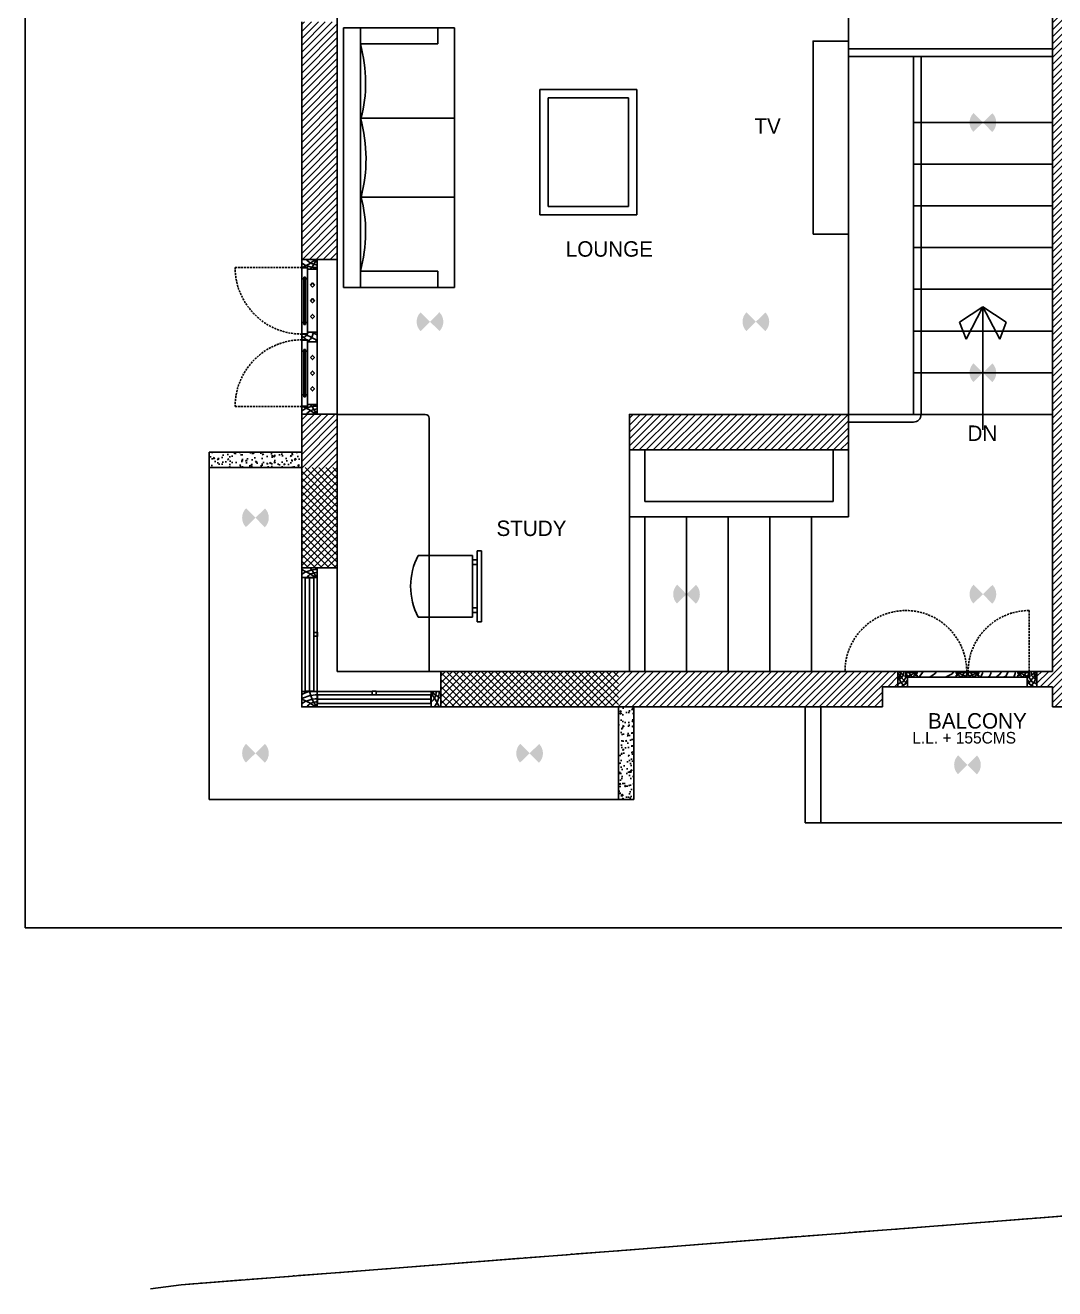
# Model space of a CAD drawing. Header units: metres. Extents: x -16 to 65907, y -5261 to 15511.
# Drawn here: x 17660 to 18327, y 4191 to 5009 of the extents above; entities that cross this region are included whole.
import ezdxf

# ---------------------------------------------------------------- set-up
doc = ezdxf.new("R2010")
doc.units = ezdxf.units.M
doc.linetypes.add('ACAD_ISO04W100', pattern=[30, 24, -3, 0, -3])
doc.linetypes.add('DASHED', pattern=[19.05, 12.7, -6.35])
doc.layers.get('0').update_dxf_attribs({"color": 6})
for name, color, linetype in [('BC-BOUNDARY', 3, 'ACAD_ISO04W100'), ('BC-CILL', 23, 'Continuous'), ('BC-DIMENSION', 8, 'Continuous'), ('BC-ELEC_FIT', 10, 'Continuous'), ('BC-FURNITURE', 5, 'Continuous'), ('BC-GREYCOLOR', 8, 'Continuous'), ('BC-HATCH', 8, 'Continuous'), ('BC-JOINERY', 93, 'Continuous'), ('BC-TEXT', 7, 'Continuous'), ('BC-WALLS', 1, 'Continuous'), ('BC-WHITECOLOR', 7, 'Continuous')]:
    doc.layers.add(name, color=color, linetype=linetype)
doc.layers.get('BC-ELEC_FIT').off()
doc.styles.add('BC-1IN50-1', font='FreeSans.ttf', dxfattribs={"height": 10})
pattern_1 = [(50, (-1743.164, 7235.694), (9.1092334, -0.7969543), [0.9525, -10.4775]), (355, (-1743.164, 7235.694), (-1.7621413, 9.552832), [0.762, -8.382]), (100.451, (-1742.405, 7235.627), (7.347125, 8.7558344), [0.8095, -8.9045]), (46.1842, (-1743.164, 7238.234), (13.553952, -2.1021164), [1.42875, -15.71625]), (96.6356, (-1742.035, 7238.059), (11.870212, 12.371278), [1.21425, -13.35675]), (351.184, (-1743.164, 7238.234), (11.87023, 12.371256), [1.143, -12.573]), (21, (-1741.894, 7237.599), (7.580744, -5.113276), [0.9525, -10.4775]), (326, (-1741.894, 7237.599), (3.0901014, 9.2093983), [0.762, -8.382]), (71.4514, (-1741.262, 7237.173), (10.6708245, 4.096143), [0.8095, -8.9045]), (37.5, (-1743.164, 7235.6938), (0.15443016, 4.22775194), [0, -8.2804, 0, -8.509, 0, -8.41375]), (7.5, (-1743.164, 7235.694), (3.3409831, 5.0090287), [0, -4.8514, 0, -8.0899, 0, -3.20675]), (327.5, (-1745.996, 7235.6938), (6.77952976, -0.2864372), [0, -3.175, 0, -9.906, 0, -13.1445]), (317.5, (-1747.266, 7235.694), (7.406459, 1.2713246), [0, -4.1275, 0, -6.5786, 0, -9.3345])]

# ---------------------------------------------------------------- blocks, each defined once
blk = doc.blocks.new('BC-JN-FRAME-SIDE')
at = {"layer": 'BC-HATCH'}
for points in [[(0, -3.87), (-1.06, -2.29), (-2.66, -0.06), (-4.24, 2.97), (-5, 4.54)], [(-0.01, -5), (-1.62, -3.74), (-4.39, -1.84), (-5.78, -0.75), (-6.25, -0.66)]]:
    blk.add_lwpolyline(points, dxfattribs=at)
for centre, radius, start, end in [((10.75, -4.4), 15.93, 143.84471, 182.16368), ((5.98, -5.2), 9.31, 129.91119, 178.74686), ((2.65, -5.73), 4.3, 128.02701, 170.18517)]:
    blk.add_arc(centre, radius, start, end, dxfattribs=at)
at = {"layer": 'BC-JOINERY'}
for p, q in [((-6.25, -5), (-6.25, 1.25)), ((-6.25, 1.25), (-5, 1.25)), ((-5, 1.25), (-5, 5)), ((-5, 5), (0, 5)), ((0, 5), (0, -5)), ((0, -5), (-6.25, -5))]:
    blk.add_line(p, q, dxfattribs=at)
blk = doc.blocks.new('BC-JN-FRAME-CENTER')
at = {"layer": 'BC-GREYCOLOR'}
for points, knots in [([(-1.88, 8.78), (-1.38, 7.46), (-0.18, 4.45), (1.37, 1.6), (2.28, 0)], [2.093684, 2.093684, 2.093684, 2.093684, 6.327699, 11.827223, 11.827223, 11.827223, 11.827223]), ([(0.58, 10), (0.43, 9.17), (-0.01, 7.68), (-1.2, 6.81), (-1.88, 6.48)], [1.300718, 1.300718, 1.300718, 1.300718, 3.723135, 5.971251, 5.971251, 5.971251, 5.971251]), ([(-0.79, 10), (-0.2, 9.31), (0.68, 8.3), (1.59, 7.33), (1.87, 7.03)], [1.597578, 1.597578, 1.597578, 1.597578, 4.333948, 5.589722, 5.589722, 5.589722, 5.589722]), ([(2.81, 6.25), (2.57, 5.76), (1.32, 3.73), (-1.1, 2.85), (-3.13, 2.31)], [3.454414, 3.454414, 3.454414, 3.454414, 5.128883, 10.935535, 10.935535, 10.935535, 10.935535]), ([(-3.13, 3.89), (-2.83, 3.16), (-2.19, 1.87), (-1.62, 0.57), (-1.38, 0)], [6.415351, 6.415351, 6.415351, 6.415351, 8.781453, 10.647667, 10.647667, 10.647667, 10.647667])]:
    blk.add_open_spline(points, degree=3, knots=knots, dxfattribs=at)
for points in [[(-2.39, 6.25), (-2.63, 6.15), (-2.87, 6.06), (-3.13, 5.97)], [(1.93, 0), (2.37, 0.39), (2.77, 0.84), (3.12, 1.32)], [(2.63, 6.25), (2.79, 6.08), (2.96, 5.92), (3.12, 5.75)]]:
    blk.add_open_spline(points, degree=3, dxfattribs=at)
at = {"layer": 'BC-JOINERY'}
for p, q in [((-1.88, 6.25), (-1.88, 10)), ((1.87, 10), (-1.88, 10)), ((1.87, 6.25), (1.87, 10)), ((-3.13, 0), (-3.13, 6.25)), ((-3.13, 6.25), (-1.88, 6.25)), ((-3.13, 0), (3.12, 0)), ((3.12, 6.25), (1.87, 6.25)), ((3.12, 0), (3.12, 6.25)), ((3.12, 6.25), (3.12, 6.25)), ((3.12, 6.25), (3.12, 6.25))]:
    blk.add_line(p, q, dxfattribs=at)
blk = doc.blocks.new('ele_ceiling_box')
at = {"layer": 'BC-WALLS'}
h = blk.add_hatch(color=256, dxfattribs=at)
edge = h.paths.add_edge_path()
edge.add_ellipse((0, 0), major_axis=(-6.11, 6.11), ratio=1, start_angle=179.75371, end_angle=269.22334)
edge.add_line((6.19, 6.03), (0, 0))
edge.add_line((0, 0), (6.08, -6.13))
edge = h.paths.add_edge_path()
edge.add_line((0, 0), (-6.08, 6.13))
edge.add_ellipse((0, 0), major_axis=(-6.11, 6.11), ratio=1, start_angle=359.75371, end_angle=449.22334)
edge.add_line((-6.19, -6.03), (0, 0))
blk = doc.blocks.new('A$C3F5645BB')
at = {"layer": 'BC-FURNITURE'}
for p, q in [((0, 35), (0, 0)), ((45, 35), (0, 35)), ((42, 32), (3, 32)), ((3, 32), (3, 3)), ((42, 3), (42, 32)), ((45, 0), (45, 35)), ((0, 0), (45, 0)), ((3, 3), (42, 3))]:
    blk.add_line(p, q, dxfattribs=at)
blk = doc.blocks.new('A$C6D444076')
at = {"layer": 'BC-FURNITURE'}
for p, q in [((0.19, 0.38), (0.19, 72.43)), ((0.19, 72.43), (168.31, 72.43)), ((168.31, 72.43), (168.31, 0.38)), ((168.12, 61.38), (0, 61.38)), ((10.67, 11.17), (10.67, 61.38)), ((58.71, 61), (58.71, 0)), ((109.79, 61), (109.79, 0)), ((157.83, 11.17), (157.83, 61.38)), ((0.24, 11.17), (10.67, 11.17)), ((168.27, 11.17), (157.83, 11.17)), ((168.31, 0.38), (0.19, 0.38))]:
    blk.add_line(p, q, dxfattribs=at)
for centre, radius, start, end in [((36.19, 156.59), 98.57, 255, 269.54528), ((36.1, 145.39), 87.37, 269.54528, 285), ((85.12, 159.64), 101.9, 255, 269.75261), ((85.1, 153.17), 95.43, 269.75261, 285), ((132.41, 145.39), 87.37, 255, 270.45472), ((132.32, 156.59), 98.57, 270.45472, 285)]:
    blk.add_arc(centre, radius, start, end, dxfattribs=at)
blk = doc.blocks.new('chair- 1')
at = {"layer": 'BC-FURNITURE'}
for p, q in [((119.5, -460.5), (73.5, -460.5)), ((73.5, -463.5), (73.5, -460.5)), ((119.5, -463.5), (73.5, -463.5)), ((79.5, -466.5), (79.5, -463.5)), ((82.5, -466.5), (82.5, -463.5)), ((110.5, -466.5), (110.5, -463.5)), ((113.5, -466.5), (113.5, -463.5)), ((119.5, -463.5), (119.5, -460.5)), ((76.5, -466.5), (76.5, -501.5)), ((76.5, -466.5), (116.5, -466.5)), ((116.5, -501.5), (116.5, -466.5))]:
    blk.add_line(p, q, dxfattribs=at)
blk.add_arc((96.5, -464), 42.5, 241.92751, 298.07249, dxfattribs=at)

msp = doc.modelspace()

# ---------------------------------------------------------------- hatches: boundary and pattern name
at = {"layer": 'BC-DIMENSION', "linetype": 'Continuous'}
h = msp.add_hatch(dxfattribs=at)
h.set_pattern_fill('ANSI31', color=256, style=0)
h.set_pattern_definition([(45, (-1743.164, 7235.6938), (-2.24506403, 2.24506403), [])])
h.paths.add_polyline_path([(18701.213, 4694.646), (18701.213, 5009.766), (18688.213, 5009.766), (18685.153, 5009.766), (18680.866, 5009.766), (18679.344, 5009.766), (18678.213, 5009.766), (18678.213, 4694.646)])
h.paths.add_polyline_path([(18574.213, 4567.637), (18574.213, 4590.637), (18348.213, 4590.637), (18348.213, 5021.266), (18325.213, 5021.266), (18325.213, 4757.066), (18325.213, 4590.637), (18315.213, 4590.637), (18315.213, 4580.637), (18325.213, 4580.637), (18325.213, 4567.637)])
h.paths.add_polyline_path([(18225.213, 4580.637), (18225.213, 4590.637), (18044.213, 4590.637), (18044.213, 4567.637), (18215.213, 4567.637), (18215.213, 4580.637)])
h.paths.add_polyline_path([(18193.213, 4734.066), (18193.213, 4757.066), (18051.312, 4757.066), (18051.326, 4734.066)])
h.paths.add_polyline_path([(17862.213, 4857.066), (17862.213, 5011.266), (17849.213, 5011.266), (17846.153, 5011.266), (17841.866, 5011.266), (17840.344, 5011.266), (17839.213, 5011.266), (17839.213, 4857.066), (17842.274, 4857.066), (17846.561, 4857.066), (17848.083, 4857.066), (17849.213, 4857.066)])
h.paths.add_polyline_path([(17862.213, 4722.637), (17862.213, 4757.066), (17839.213, 4757.066), (17839.213, 4722.637)])
h = msp.add_hatch(dxfattribs=at)
h.set_pattern_fill('AR-CONC', color=256, scale=0.05, style=0)
h.set_pattern_definition(pattern_1)
h.paths.add_polyline_path([(17839.213, 4722.637), (17839.213, 4732.637), (17779.213, 4732.637), (17779.213, 4722.637)])
h = msp.add_hatch(dxfattribs=at)
h.set_pattern_fill('ANSI37', color=256, style=0)
h.set_pattern_definition([(45, (-1743.164, 7235.6938), (-2.24506403, 2.24506403), []), (135, (-1743.164, 7235.6938), (-2.24506403, -2.24506403), [])])
h.paths.add_polyline_path([(17839.213, 4722.637), (17839.213, 4657.637), (17862.213, 4657.637), (17862.213, 4722.637)])
h.paths.add_polyline_path([(18044.213, 4567.637), (18044.213, 4590.641), (17929.213, 4590.641), (17929.213, 4567.637)])
h = msp.add_hatch(dxfattribs=at)
h.set_pattern_fill('AR-CONC', color=256, scale=0.05, style=0)
h.set_pattern_definition(pattern_1)
h.paths.add_polyline_path([(18054.213, 4507.637), (18054.213, 4567.637), (18044.213, 4567.637), (18044.213, 4507.637)])

# ---------------------------------------------------------------- linework, layer by layer
for p, q in [((18280.213, 4826.766), (18265.061, 4816.893)), ((18269.347, 4805.823), (18280.213, 4826.766)), ((18280.213, 4747.035), (18280.213, 4826.766)), ((18280.213, 4826.766), (18295.365, 4816.893)), ((18291.08, 4805.823), (18280.213, 4826.766)), ((18265.061, 4816.893), (18269.347, 4805.823)), ((18295.365, 4816.893), (18291.08, 4805.823)), ((18799.854, 4274.41), (17761.024, 4193.471)), ((17761.024, 4193.471), (18799.854, 4274.41))]:
    msp.add_line(p, q)
at = {"layer": 'BC-BOUNDARY'}
for p, q in [((18821.255, 4276.077), (17761.024, 4193.471)), ((17761.024, 4193.471), (17741.189, 4190.907))]:
    msp.add_line(p, q, dxfattribs=at)
at = {"layer": 'BC-CILL', "linetype": 'Continuous'}
for p, q in [((17862.213, 4857.266), (17862.213, 4757.266)), ((17862.213, 4657.637), (17862.213, 4590.641)), ((17929.213, 4590.641), (17862.213, 4590.641))]:
    msp.add_line(p, q, dxfattribs=at)
at = {"layer": 'BC-FURNITURE'}
for p, q in [((17919.18, 4757.066), (17862.213, 4757.066)), ((17921.68, 4754.566), (17921.693, 4590.641))]:
    msp.add_line(p, q, dxfattribs=at)
msp.add_arc((17919.18, 4754.566), 2.5, 0.004484, 90, dxfattribs=at)
at = {"layer": 'BC-GREYCOLOR', "linetype": 'DASHED', "ltscale": 0.1}
for p, q in [((17839.213, 4852.266), (17796.038, 4852.266)), ((17839.213, 4762.166), (17796.038, 4762.166)), ((18310.113, 4590.637), (18310.113, 4630.037))]:
    msp.add_line(p, q, dxfattribs=at)
for centre, radius, start, end in [((17839.213, 4852.266), 43.175, 180, 270), ((17839.213, 4762.166), 43.175, 90, 180), ((18230.313, 4590.637), 39.4, 0, 180), ((18310.113, 4590.637), 39.4, 90, 180)]:
    msp.add_arc(centre, radius, start, end, dxfattribs=at)
at = {"layer": 'BC-HATCH'}
msp.add_line((18231.463, 4580.637), (18308.963, 4580.637), dxfattribs=at)
for points in [[(17848.083, 4651.387), (17846.503, 4652.446), (17844.276, 4654.05), (17841.248, 4655.623), (17839.676, 4656.387)], [(17849.213, 4651.396), (17847.958, 4653.01), (17846.058, 4655.772), (17844.959, 4657.167), (17844.874, 4657.637)], [(18227.052, 4590.637), (18227.127, 4590.034), (18226.768, 4588.708), (18226.381, 4587.465), (18225.213, 4586.887)], [(18225.213, 4585.32), (18225.829, 4585.503), (18227.531, 4586.743), (18228.9, 4588.131), (18229.061, 4590.117), (18229.213, 4590.637)], [(18225.496, 4590.637), (18226.243, 4590.062), (18228.315, 4588.708), (18230.213, 4586.837), (18231.463, 4586.584)], [(18236.304, 4590.637), (18235.652, 4590.36), (18233.276, 4589.964), (18230.998, 4589.709), (18230.313, 4589.388)], [(18232.023, 4586.887), (18231.536, 4587.389), (18230.772, 4588.705), (18230.313, 4590.119)], [(18237.415, 4590.637), (18236.43, 4590.02), (18234.45, 4588.875), (18232.158, 4587.799), (18231.318, 4586.887)], [(18235.197, 4586.887), (18233.969, 4587.417), (18232.851, 4589.03), (18232.299, 4589.95), (18232.115, 4590.637)], [(18236.363, 4588.508), (18236.062, 4588.662), (18234.86, 4590.162), (18234.694, 4590.637)], [(18236.6, 4590.637), (18236.954, 4589.879), (18237.578, 4589.387)], [(18237.613, 4589.844), (18237.127, 4589.387)], [(18241.44, 4590.637), (18241.185, 4589.973), (18239.415, 4587.598), (18238.458, 4586.887)], [(18249.89, 4590.637), (18249.43, 4589.541), (18247.229, 4587.728), (18245.546, 4586.887)], [(18261.281, 4590.637), (18260.223, 4589.153), (18257.201, 4587.642), (18256.006, 4586.887)], [(18262.913, 4589.844), (18263.399, 4589.387)], [(18263.926, 4590.637), (18263.573, 4589.879), (18262.949, 4589.387)], [(18263.112, 4590.637), (18264.096, 4590.02), (18266.077, 4588.875), (18268.368, 4587.799), (18269.208, 4586.887)], [(18264.163, 4588.508), (18264.464, 4588.662), (18265.666, 4590.162), (18265.832, 4590.637)], [(18264.223, 4590.637), (18264.874, 4590.36), (18267.251, 4589.964), (18269.528, 4589.709), (18270.578, 4589.218)], [(18265.329, 4586.887), (18266.558, 4587.417), (18267.675, 4589.03), (18268.227, 4589.95), (18268.411, 4590.637)], [(18268.503, 4586.887), (18268.991, 4587.389), (18269.755, 4588.705), (18270.381, 4590.637)], [(18276.204, 4590.637), (18275.552, 4590.36), (18273.176, 4589.964), (18270.898, 4589.709), (18270.713, 4589.623)], [(18277.315, 4590.637), (18276.33, 4590.02), (18274.35, 4588.875), (18272.058, 4587.799), (18271.218, 4586.887)], [(18275.097, 4586.887), (18273.869, 4587.417), (18272.751, 4589.03), (18272.199, 4589.95), (18272.015, 4590.637)], [(18276.263, 4588.508), (18275.962, 4588.662), (18274.76, 4590.162), (18274.594, 4590.637)], [(18276.5, 4590.637), (18276.854, 4589.879), (18277.478, 4589.387)], [(18277.513, 4589.844), (18277.027, 4589.387)], [(18280.062, 4590.637), (18279.943, 4589.329), (18278.976, 4587.395), (18278.556, 4586.887)], [(18285.662, 4590.637), (18285.404, 4589.191), (18284.52, 4587.56), (18283.55, 4586.887)], [(18292.248, 4590.637), (18291.078, 4588.85), (18288.963, 4587.21), (18288.768, 4587.107)], [(18296.547, 4590.637), (18296.304, 4589.886), (18294.966, 4587.642), (18293.534, 4586.887)], [(18301.308, 4590.637), (18301.156, 4589.287), (18300.143, 4586.887)], [(18302.813, 4589.844), (18303.299, 4589.387)], [(18303.826, 4590.637), (18303.473, 4589.879), (18302.849, 4589.387)], [(18303.012, 4590.637), (18303.996, 4590.02), (18305.977, 4588.875), (18308.268, 4587.799), (18309.108, 4586.887)], [(18304.063, 4588.508), (18304.364, 4588.662), (18305.566, 4590.162), (18305.732, 4590.637)], [(18304.123, 4590.637), (18304.774, 4590.36), (18307.151, 4589.964), (18309.428, 4589.709), (18310.113, 4589.388)], [(18305.229, 4586.887), (18306.458, 4587.417), (18307.575, 4589.03), (18308.127, 4589.95), (18308.311, 4590.637)], [(18308.403, 4586.887), (18308.891, 4587.389), (18309.655, 4588.705), (18310.113, 4590.119)], [(18314.93, 4590.637), (18314.183, 4590.062), (18312.111, 4588.708), (18310.213, 4586.837), (18308.963, 4586.584)], [(18315.213, 4585.32), (18314.598, 4585.503), (18312.895, 4586.743), (18311.526, 4588.131), (18311.365, 4590.117), (18311.214, 4590.637)], [(18313.375, 4590.637), (18313.299, 4590.034), (18313.658, 4588.708), (18314.045, 4587.465), (18315.213, 4586.887)], [(18225.213, 4589.709), (18225.939, 4588.929), (18228.011, 4586.083), (18230.305, 4583.431), (18231.463, 4582.706)], [(18225.213, 4587.706), (18225.691, 4587.05), (18226.796, 4583.983), (18228.094, 4582.464), (18228.868, 4581.303), (18229.113, 4580.637)], [(18225.213, 4582.359), (18226.713, 4583.237), (18228.426, 4583.983), (18229.642, 4585.696), (18230.213, 4586.837)], [(18227.004, 4580.637), (18227.404, 4580.889), (18229.946, 4582.381), (18230.415, 4583.735), (18231.134, 4584.836), (18231.463, 4585.689)], [(18236.363, 4588.696), (18235.398, 4587.842), (18234.795, 4586.887)], [(18237.613, 4587.865), (18237.085, 4588.137)], [(18262.913, 4587.865), (18263.441, 4588.137)], [(18264.163, 4588.696), (18265.129, 4587.842), (18265.731, 4586.887)], [(18271.923, 4586.887), (18271.436, 4587.389), (18270.672, 4588.705), (18270.526, 4589.153)], [(18276.263, 4588.696), (18275.298, 4587.842), (18274.695, 4586.887)], [(18277.513, 4587.865), (18276.985, 4588.137)], [(18302.813, 4587.865), (18303.341, 4588.137)], [(18304.063, 4588.696), (18305.029, 4587.842), (18305.631, 4586.887)], [(18315.213, 4589.709), (18314.487, 4588.929), (18312.415, 4586.083), (18310.122, 4583.431), (18308.963, 4582.706)], [(18313.423, 4580.637), (18313.023, 4580.889), (18310.481, 4582.381), (18310.011, 4583.735), (18309.292, 4584.836), (18308.963, 4585.689)], [(18315.213, 4582.359), (18313.714, 4583.237), (18312.001, 4583.983), (18310.785, 4585.696), (18310.213, 4586.837)], [(18315.213, 4587.706), (18314.736, 4587.05), (18313.631, 4583.983), (18312.332, 4582.464), (18311.559, 4581.303), (18311.313, 4580.637)], [(17849.213, 4567.637), (17847.958, 4569.251), (17846.058, 4572.012), (17844.959, 4574.865), (17844.19, 4577.637)], [(17922.963, 4576.506), (17924.023, 4574.927), (17925.626, 4572.7), (17927.2, 4569.671), (17927.963, 4568.099)], [(17922.973, 4577.637), (17924.587, 4576.381), (17927.348, 4574.481), (17928.744, 4573.383), (17929.213, 4573.297)], [(17848.083, 4567.627), (17846.503, 4568.686), (17844.276, 4570.29), (17841.248, 4571.864), (17839.213, 4572.637)]]:
    msp.add_lwpolyline(points, dxfattribs=at)
for centre, radius, start, end in [((17848.612, 4640.638), 15.93, 87.836324, 126.155288), ((17849.417, 4645.412), 9.313, 91.253136, 140.088808), ((17849.946, 4648.739), 4.298, 99.814833, 141.97299), ((17848.612, 4556.878), 21.086, 100.107125, 116.469889), ((17848.612, 4556.878), 21.086, 100.107125, 116.469889), ((17848.612, 4556.878), 18.508, 88.137787, 120.517828), ((17916.988, 4577.84), 9.313, 309.911192, 358.746864), ((17920.316, 4578.369), 4.298, 308.02701, 350.185167), ((17912.214, 4577.035), 15.93, 323.844712, 2.163676), ((17848.612, 4556.878), 15.93, 87.836324, 126.155288), ((17849.417, 4561.652), 9.313, 91.253136, 140.088808), ((17849.946, 4564.98), 4.298, 99.814833, 141.97299), ((17849.946, 4564.98), 4.298, 99.814833, 141.97299)]:
    msp.add_arc(centre, radius, start, end, dxfattribs=at)
at = {"layer": 'BC-JOINERY'}
for p, q in [((17841.713, 4846.016), (17840.463, 4846.016)), ((17840.463, 4844.766), (17840.463, 4846.016)), ((17841.713, 4844.766), (17841.713, 4846.016)), ((17840.463, 4816.491), (17840.463, 4815.241)), ((17841.713, 4815.241), (17840.463, 4815.241)), ((17841.713, 4816.491), (17841.713, 4815.241)), ((17841.713, 4799.191), (17840.463, 4799.191)), ((17840.463, 4797.941), (17840.463, 4799.191)), ((17841.713, 4797.941), (17841.713, 4799.191)), ((17840.463, 4769.666), (17840.463, 4768.416)), ((17840.463, 4768.666), (17841.713, 4768.666)), ((17841.713, 4768.416), (17840.463, 4768.416)), ((17841.713, 4768.416), (17840.463, 4768.416)), ((17841.713, 4769.666), (17841.713, 4768.416)), ((17849.213, 4657.637), (17839.213, 4657.637)), ((17839.213, 4657.637), (17839.213, 4651.387)), ((17849.213, 4651.387), (17849.213, 4657.637)), ((17839.213, 4651.387), (17849.213, 4651.387)), ((18225.213, 4580.637), (18225.213, 4590.637)), ((18225.213, 4590.637), (18230.213, 4590.637)), ((18230.213, 4590.637), (18230.213, 4586.837)), ((18302.813, 4590.637), (18237.613, 4590.637)), ((18262.913, 4589.387), (18262.913, 4590.637)), ((18262.913, 4590.637), (18270.713, 4590.637)), ((18277.513, 4590.637), (18270.713, 4590.637)), ((18270.713, 4590.637), (18270.713, 4589.387)), ((18277.513, 4589.387), (18277.513, 4590.637)), ((18315.213, 4590.637), (18310.213, 4590.637)), ((18310.213, 4590.637), (18310.213, 4586.837)), ((18315.213, 4580.637), (18315.213, 4590.637)), ((18230.213, 4586.837), (18231.463, 4586.837)), ((18231.463, 4586.837), (18231.463, 4580.637)), ((18237.613, 4589.387), (18236.363, 4589.387)), ((18236.363, 4588.137), (18236.363, 4589.387)), ((18237.613, 4588.137), (18236.363, 4588.137)), ((18237.613, 4586.887), (18302.813, 4586.887)), ((18262.913, 4589.387), (18264.163, 4589.387)), ((18262.913, 4588.137), (18264.163, 4588.137)), ((18262.913, 4586.887), (18262.913, 4588.137)), ((18270.213, 4586.887), (18262.913, 4586.887)), ((18264.163, 4588.137), (18264.163, 4589.387)), ((18270.713, 4589.387), (18269.713, 4588.137)), ((18269.713, 4588.137), (18269.713, 4586.887)), ((18270.213, 4586.887), (18277.513, 4586.887)), ((18277.513, 4589.387), (18276.263, 4589.387)), ((18276.263, 4588.137), (18276.263, 4589.387)), ((18277.513, 4588.137), (18276.263, 4588.137)), ((18277.513, 4586.887), (18277.513, 4588.137)), ((18302.813, 4589.387), (18304.063, 4589.387)), ((18302.813, 4588.137), (18304.063, 4588.137)), ((18304.063, 4588.137), (18304.063, 4589.387)), ((18308.963, 4586.837), (18308.963, 4580.637)), ((18310.213, 4586.837), (18308.963, 4586.837)), ((17922.963, 4567.637), (17922.963, 4577.637)), ((17922.963, 4577.637), (17929.213, 4577.637)), ((17929.213, 4577.637), (17929.213, 4567.637)), ((18225.213, 4580.637), (18231.463, 4580.637)), ((18315.213, 4580.637), (18308.963, 4580.637)), ((17929.213, 4567.637), (17922.963, 4567.637))]:
    msp.add_line(p, q, dxfattribs=at)
for points in [[(17840.463, 4844.766), (17839.213, 4844.766), (17839.213, 4852.066), (17842.963, 4852.066), (17842.963, 4844.766), (17841.713, 4844.766)], [(17840.463, 4816.491), (17839.213, 4816.491), (17839.213, 4809.191), (17842.963, 4809.191), (17842.963, 4816.491), (17841.713, 4816.491)], [(17840.463, 4797.941), (17839.213, 4797.941), (17839.213, 4805.241), (17842.963, 4805.241), (17842.963, 4797.941), (17841.713, 4797.941)], [(17840.463, 4769.666), (17839.213, 4769.666), (17839.213, 4762.366), (17842.963, 4762.366), (17842.963, 4769.666), (17841.713, 4769.666)], [(17840.463, 4769.666), (17839.213, 4769.666), (17839.213, 4762.366), (17842.963, 4762.366), (17842.963, 4769.666), (17841.713, 4769.666)], [(18237.613, 4589.387), (18237.613, 4590.637), (18230.313, 4590.637), (18230.313, 4586.887), (18237.613, 4586.887), (18237.613, 4588.137)], [(18302.813, 4589.387), (18302.813, 4590.637), (18310.113, 4590.637), (18310.113, 4586.887), (18302.813, 4586.887), (18302.813, 4588.137)]]:
    msp.add_lwpolyline(points, dxfattribs=at)
msp.add_lwpolyline([(17849.213, 4577.637), (17839.213, 4577.637), (17839.213, 4567.637), (17849.213, 4567.637)], close=True, dxfattribs=at)
at = {"layer": 'BC-TEXT'}
msp.add_lwpolyline([(17862.213, 5111.266), (18193.213, 5111.266), (18193.213, 4757.066), (18051.312, 4757.066), (18051.312, 4590.637), (17862.213, 4590.641)], close=True, dxfattribs=at)
at = {"layer": 'BC-WALLS'}
for p, q in [((18325.213, 5021.266), (18325.213, 4757.066)), ((17839.213, 4857.266), (17839.213, 5011.266)), ((17862.213, 4857.266), (17862.213, 5011.266)), ((17862.213, 4857.266), (17839.213, 4857.266)), ((17862.213, 4757.266), (17839.213, 4757.266)), ((17839.213, 4757.266), (17839.213, 4657.637)), ((17862.213, 4757.266), (17839.213, 4757.266)), ((17862.213, 4757.266), (17862.213, 4657.637)), ((18193.213, 4757.066), (18051.312, 4757.066)), ((18193.213, 4757.066), (18051.312, 4757.066)), ((18051.312, 4757.066), (18051.326, 4734.066)), ((18193.213, 4734.066), (18193.213, 4757.066)), ((18325.213, 4757.066), (18325.213, 4590.637)), ((18193.213, 4741.366), (18193.213, 4734.066)), ((17779.213, 4732.637), (17779.213, 4722.637)), ((17839.213, 4732.637), (17779.213, 4732.637)), ((18193.213, 4734.066), (18051.326, 4734.066)), ((17839.213, 4722.637), (17779.213, 4722.637)), ((17839.213, 4657.637), (17862.213, 4657.637)), ((17929.213, 4590.641), (17929.213, 4567.637)), ((18225.213, 4590.637), (17929.213, 4590.637)), ((18315.213, 4590.637), (18315.213, 4580.637)), ((18315.213, 4590.637), (18325.213, 4590.637)), ((18225.213, 4580.637), (18215.213, 4580.637)), ((18215.213, 4567.637), (18215.213, 4580.637)), ((18315.213, 4580.637), (18325.213, 4580.637)), ((18325.213, 4580.637), (18325.213, 4567.637)), ((18215.213, 4567.637), (17929.213, 4567.637)), ((18044.213, 4567.637), (18044.213, 4507.637)), ((18054.213, 4567.637), (18054.213, 4507.637)), ((18325.213, 4567.637), (18574.213, 4567.637)), ((18054.213, 4507.637), (18044.213, 4507.637))]:
    msp.add_line(p, q, dxfattribs=at)
at = {"layer": 'BC-WHITECOLOR'}
for p, q in [((18193.213, 5111.266), (18193.213, 4741.366)), ((18325.213, 4993.766), (18193.213, 4993.766)), ((18325.213, 4988.766), (18193.213, 4988.766)), ((18235.213, 4988.766), (18235.213, 4838.066)), ((18235.213, 4988.766), (18235.213, 4838.066)), ((18240.213, 4988.766), (18240.213, 4838.066)), ((18325.213, 4946.066), (18235.213, 4946.066)), ((18325.213, 4919.066), (18235.213, 4919.066)), ((18325.213, 4892.066), (18235.213, 4892.066)), ((18325.213, 4865.066), (18235.213, 4865.066)), ((17839.213, 4816.491), (17839.213, 4844.766)), ((17840.463, 4845.766), (17841.713, 4845.766)), ((17840.463, 4816.491), (17840.463, 4844.766)), ((17841.713, 4816.491), (17841.713, 4844.766)), ((17842.963, 4844.766), (17842.963, 4816.491)), ((17849.213, 4850.916), (17849.213, 4810.341)), ((18325.213, 4838.066), (18235.213, 4838.066)), ((18235.213, 4838.066), (18235.213, 4757.066)), ((18235.213, 4838.066), (18235.213, 4757.066)), ((18240.213, 4838.066), (18240.213, 4757.066)), ((17840.463, 4815.491), (17841.713, 4815.491)), ((18325.213, 4811.066), (18235.213, 4811.066)), ((17849.213, 4804.091), (17849.213, 4763.516)), ((17839.213, 4797.941), (17839.213, 4769.666)), ((17840.463, 4798.941), (17841.713, 4798.941)), ((17840.463, 4797.941), (17840.463, 4769.666)), ((17841.713, 4797.941), (17841.713, 4769.666)), ((17842.963, 4769.666), (17842.963, 4797.941)), ((18325.213, 4784.066), (18235.213, 4784.066)), ((17840.463, 4768.666), (17841.713, 4768.666)), ((18193.213, 4757.066), (18325.213, 4757.066)), ((18193.213, 4752.066), (18235.213, 4752.066)), ((18051.312, 4734.066), (18051.353, 4690.637)), ((18061.297, 4734.066), (18061.368, 4700.637)), ((18183.228, 4700.637), (18183.213, 4734.066)), ((18193.213, 4734.066), (18193.213, 4690.637)), ((17779.213, 4722.637), (17779.213, 4507.637)), ((18061.368, 4700.637), (18183.228, 4700.637)), ((18193.213, 4690.637), (18051.353, 4690.637)), ((18051.353, 4690.637), (18193.213, 4690.637)), ((18061.312, 4690.637), (18061.312, 4590.637)), ((18088.312, 4690.637), (18088.312, 4590.637)), ((18115.312, 4690.637), (18115.312, 4590.637)), ((18142.312, 4690.637), (18142.312, 4590.637)), ((18169.312, 4690.637), (18169.312, 4590.637)), ((17839.213, 4651.387), (17839.213, 4577.637)), ((17841.463, 4577.846), (17841.463, 4651.387)), ((17841.463, 4651.187), (17846.963, 4651.187)), ((17844.213, 4577.637), (17844.213, 4651.387)), ((17846.963, 4577.846), (17846.963, 4651.387)), ((17849.213, 4651.387), (17849.213, 4577.637)), ((17841.463, 4577.846), (17846.963, 4577.846)), ((17884.843, 4577.637), (17849.213, 4577.637)), ((17849.423, 4575.387), (17922.763, 4575.387)), ((17849.423, 4569.887), (17849.423, 4575.387)), ((17922.973, 4577.637), (17887.343, 4577.637)), ((17922.763, 4569.887), (17922.763, 4575.387)), ((17849.213, 4572.637), (17922.963, 4572.637)), ((17922.963, 4567.637), (17849.213, 4567.637)), ((17849.423, 4569.887), (17922.763, 4569.887)), ((18165.213, 4567.637), (18165.213, 4492.637)), ((18175.213, 4567.637), (18175.213, 4492.637)), ((18044.213, 4507.637), (17779.213, 4507.637)), ((18165.213, 4492.637), (18375.255, 4492.637))]:
    msp.add_line(p, q, dxfattribs=at)
at = {"layer": 'BC-WHITECOLOR', "flags": 128}
msp.add_lwpolyline([(18170.213, 4873.766), (18170.213, 4998.766), (18193.213, 4998.766), (18193.213, 4873.766)], close=True, dxfattribs=at)
at = {"layer": 'BC-WHITECOLOR'}
for points in [[(17844.745, 4840.847), (17846.088, 4842.19), (17847.432, 4840.847), (17846.088, 4839.503)], [(17844.745, 4830.678), (17846.088, 4832.022), (17847.432, 4830.678), (17846.088, 4829.335)], [(17844.745, 4820.509), (17846.088, 4821.853), (17847.432, 4820.509), (17846.088, 4819.166)], [(17844.745, 4793.922), (17846.088, 4792.578), (17847.432, 4793.922), (17846.088, 4795.265)], [(17844.745, 4783.753), (17846.088, 4782.41), (17847.432, 4783.753), (17846.088, 4785.097)], [(17844.745, 4773.584), (17846.088, 4772.241), (17847.432, 4773.584), (17846.088, 4774.928)], [(17846.963, 4615.867), (17849.463, 4615.867), (17849.463, 4613.367), (17846.963, 4613.367)], [(17887.343, 4575.387), (17887.343, 4577.887), (17884.843, 4577.887), (17884.843, 4575.387)]]:
    msp.add_lwpolyline(points, close=True, dxfattribs=at)
msp.add_arc((18235.213, 4757.066), 5, 270, 0, dxfattribs=at)
at = {"layer": 'Defpoints'}
msp.add_lwpolyline([(17660.172, 5550.711), (17660.172, 4424.665), (18915.742, 4424.665), (18915.742, 5550.711)], close=True, dxfattribs=at)

# ---------------------------------------------------------------- block references
at = {"layer": 'BC-ELEC_FIT', "linetype": 'Continuous'}
for p in [(18280.213, 4946.066), (18133.213, 4817.066), (18280.213, 4784.066), (17809.213, 4690.137), (18088.312, 4640.637), (18280.213, 4640.637), (17809.213, 4537.637), (17986.713, 4537.637), (18270.224, 4530.134)]:
    msp.add_blockref('ele_ceiling_box', p, dxfattribs=at)
at = {"layer": 'BC-ELEC_FIT', "linetype": 'Continuous', "xscale": -1}
msp.add_blockref('ele_ceiling_box', (17922.213, 4817.066), dxfattribs=at)
at = {"layer": 'BC-FURNITURE', "xscale": -1, "rotation": 89.99999999999994}
msp.add_blockref('A$C6D444076', (17938.538, 5007.617), dxfattribs=at)
at = {"layer": 'BC-FURNITURE', "xscale": 1.8, "yscale": 1.8, "zscale": 1.8, "rotation": 89.99999999999999}
msp.add_blockref('A$C3F5645BB', (18056.239, 4886.354), dxfattribs=at)
at = {"layer": 'BC-FURNITURE', "rotation": 270}
msp.add_blockref('chair- 1', (18416.164, 4742.289), dxfattribs=at)
at = {"layer": 'BC-JOINERY', "rotation": 89.99999999999999}
msp.add_blockref('BC-JN-FRAME-SIDE', (17844.213, 4857.266), dxfattribs=at)
at = {"layer": 'BC-JOINERY', "xscale": -1, "rotation": 89.99999999999984}
msp.add_blockref('BC-JN-FRAME-SIDE', (17844.213, 4757.266), dxfattribs=at)
at = {"layer": 'BC-WHITECOLOR', "xscale": -1, "rotation": 89.99999999999984}
msp.add_blockref('BC-JN-FRAME-CENTER', (17849.213, 4807.216), dxfattribs=at)

# ---------------------------------------------------------------- texts
at = {"layer": 'BC-TEXT', "style": 'BC-1IN50-1'}
for s, insert, char_height, width, attachment_point in [('{\\fUbuntu|b0|i0|c0|p34;{\\C7;TV}}', (18140.791, 4943.779), 10, 156.4473, 5), ('{\\fUbuntu|b0|i0|c0|p34;{\\C7;LOUNGE}}', (18038.352, 4864.128), 10, 156.4473, 5), ('{\\fUbuntu|b0|i0|c0|p34;{\\C7;DN}}', (18279.896, 4744.883), 10, 156.4473, 5), ('{\\fUbuntu|b0|i0|c0|p34;{\\C7;STUDY}}', (17987.922, 4683.257), 10, 156.4473, 5), ('{\\fUbuntu|b0|i0|c0|p34;{\\C7;BALCONY}}', (18276.64, 4558.547), 10, 156.4473, 5), ('{\\pxql;\\fUbuntu|b0|i0|c0|p34;{\\C7;L.L. + 155CMS}}', (18234.498, 4547.646), 7.5, 105.17023, 4)]:
    msp.add_mtext(s, dxfattribs=dict(at, insert=insert, char_height=char_height, width=width, attachment_point=attachment_point))

doc.saveas('drawing.dxf')
